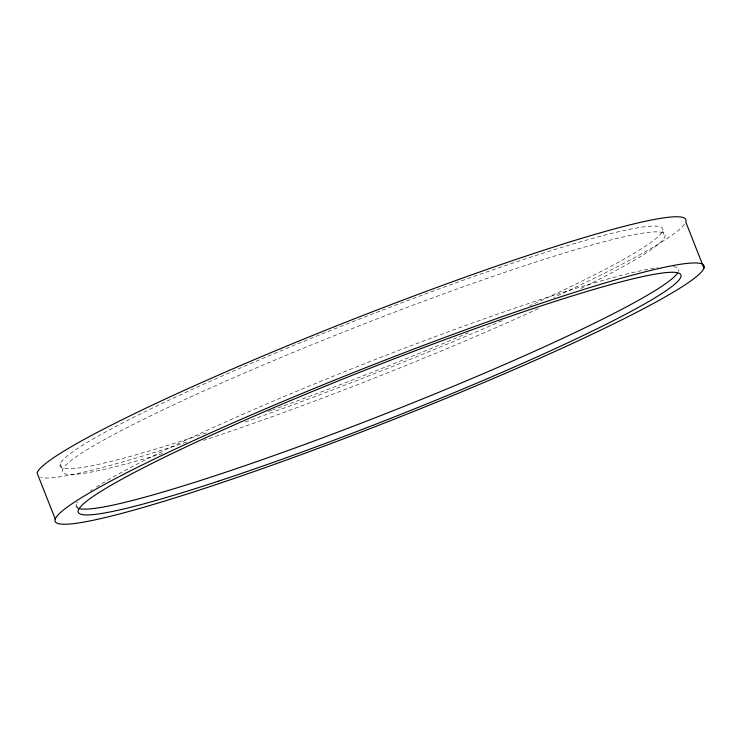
<?xml version="1.0" encoding="UTF-8"?>
<svg xmlns="http://www.w3.org/2000/svg" width="741" height="741" viewBox="0 0 741 741"><rect width="100%" height="100%" fill="white"/><g stroke="black" fill="none" stroke-linecap="round" stroke-linejoin="round"><path stroke-width="0.56" stroke-dasharray="3.71 2.78" d="M662.593 230.896L664.862 236.675M60.216 463.912L62.494 469.683M76.138 504.325L77.657 508.178M684.452 224.254A348.705 29.177 -21.5 0 1 553.722 297.512M502.185 320.64A348.705 29.177 -21.5 0 1 243.428 422.703M186.686 442.09A348.705 29.177 -21.5 0 1 40.746 477.575M162.492 453.464A323.798 27.093 -21.5 0 1 142.04 420.054A323.798 27.093 -21.5 0 1 571.042 251.032A323.798 27.093 -21.5 0 1 579.527 289.157M538.42 308.617A323.798 27.093 -21.5 0 1 203.553 440.404M206.331 432.957A323.798 27.093 -21.5 0 1 128.202 420.082A323.798 27.093 -21.5 0 1 584.251 240.732A323.798 27.093 -21.5 0 1 529.834 305.737M468.608 332.718A323.798 27.093 -21.5 0 1 272.744 409.866M271.706 410.245A323.798 27.093 -21.5 0 1 267.195 411.866M78.185 508.289A323.798 27.093 -21.5 0 1 77.564 501.879M90.235 491.116A323.798 27.093 -21.5 0 1 92.421 489.634M96.423 487.022A323.798 27.093 -21.5 0 1 376.854 358.894A323.798 27.093 -21.5 0 1 657.888 267.557M673.384 266.667A323.798 27.093 -21.5 0 1 678.506 271.317"/><path stroke-width="1.11" d="M703.95 268.122A348.705 29.177 -21.5 0 0 228.765 424.778A348.705 29.177 -21.5 0 0 206.081 487.884A348.705 29.177 -21.5 0 0 703.95 268.122L685.758 221.939A348.705 29.177 -21.5 0 0 374.501 310.97A348.705 29.177 -21.5 0 0 37.05 472.878L55.242 519.061M677.552 273.105A323.798 27.093 -21.5 0 1 382.495 414.904A323.798 27.093 -21.5 0 1 78.185 508.289M218.475 481.15A323.798 27.093 -21.5 0 0 680.784 277.088A323.798 27.093 -21.5 0 0 239.538 422.546A323.798 27.093 -21.5 0 0 218.475 481.15"/></g></svg>
